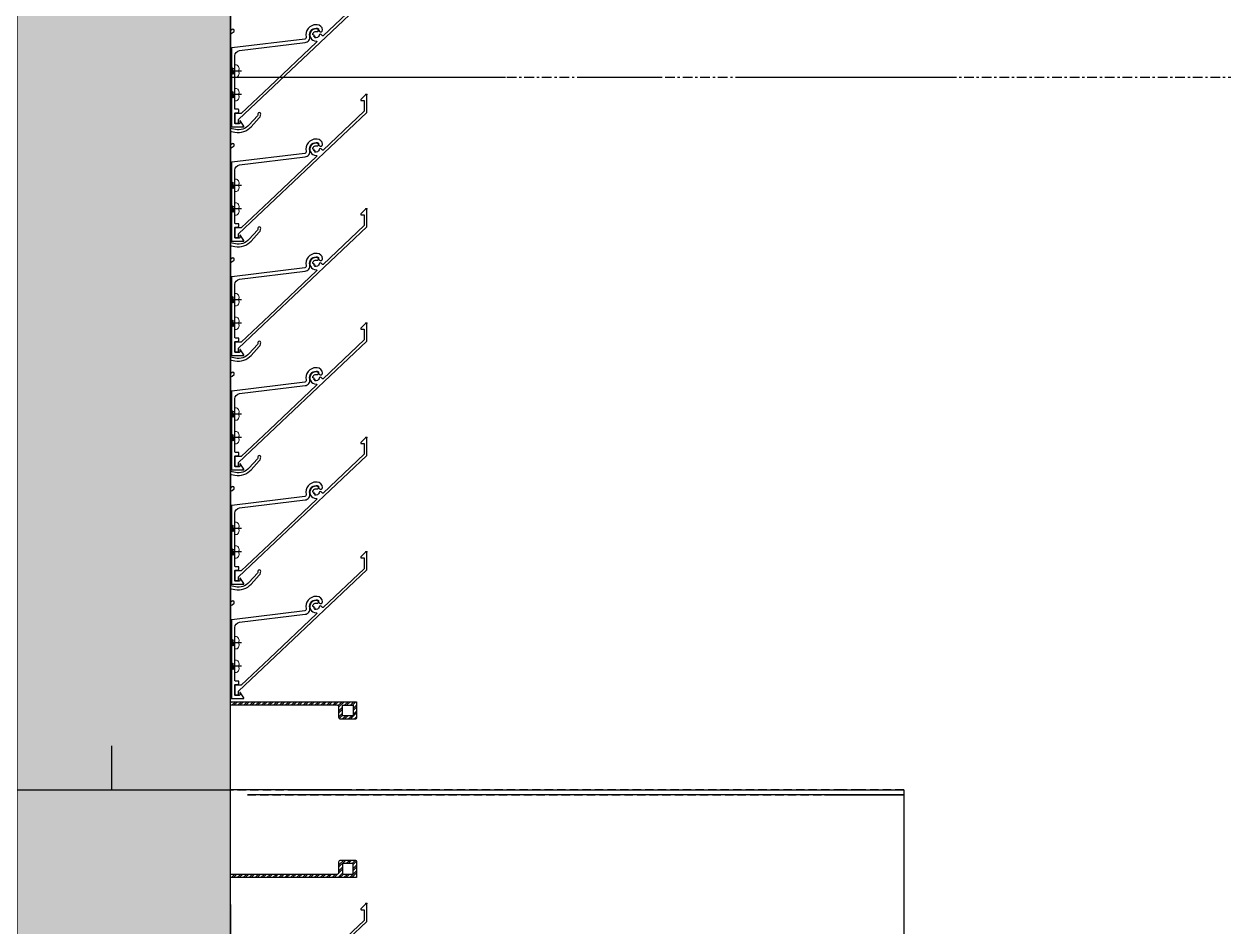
# Model space of a CAD drawing. Header units: millimetres. Extents: x -4391136 to -1798569, y -886572 to -291056.
# Drawn here: x -2446187 to -2445504, y -388993 to -388481 of the extents above; entities that cross this region are included whole.
import ezdxf
from ezdxf.enums import TextEntityAlignment as Align

# ---------------------------------------------------------------- set-up
doc = ezdxf.new("R2010")
doc.units = ezdxf.units.MM
doc.set_wipeout_variables(frame=1)
for name, pattern in [('CENTER', [50.8, 31.75, -6.35, 6.35, -6.35]), ('TA_GL_000.70000', [1.925, 0.7, -0.175, 0.175, -0.175, 0.7]), ('Xref-C-1-PP17-AR-2214-01-B$0$DPA_Grid _ Level 100', [10, 5.5, -1.6, 1.3, -1.6]), ('Xref-C-1-PP17-AR-2214-01-B$0$Hidden', [7.1438, 4.7625, -2.3813])]:
    doc.linetypes.add(name, pattern=pattern)
for name, color, linetype, plot in [('000 - 0_HIDE_OBJ_FRAMING_DEF_DIMS', 7, 'Continuous', False), ('010 - ASPG_EXTR_DEF_SUB', 7, 'Continuous', False), ('010 - ASPG_FASTERN_DEF_SUB', 7, 'Continuous', False), ('010 - ASPG_FRAMING_DEF_SUB', 7, 'Continuous', False)]:
    doc.layers.add(name, color=color, linetype=linetype, plot=plot)
for name, color, linetype in [('000 - 0_SYM_DWG_GRID-BUBBLE_MAIN_COLOR_1', 7, 'Continuous'), ('000 - 0_SYM_DWG_GRIDLINE_MAIN_COLOR_251', 7, 'Continuous'), ('000 - GRID', 7, 'CENTER'), ('010 - ASPG_ACCESSORIES_MAIN_COLOR_1', 7, 'Continuous'), ('010 - ASPG_EXTR_MAIN_COLOR_2', 7, 'Continuous'), ('010 - ASPG_FLASHING_HATCH_', 7, 'Continuous'), ('010 - ASPG_FLASHING_MAIN_COLOR_4', 7, 'Continuous'), ('010 - ASPG_FLASHING_WIPEOUT_', 7, 'Continuous'), ('010 - ASPG_FRAMING_CUT_COLOR_4', 7, 'Continuous'), ('010 - ASPG_FRAMING_HATCH_', 7, 'Continuous'), ('010 - ASPG_FRAMING_MAIN_COLOR_2', 7, 'Continuous'), ('010 - ASPG_FRAMING_SUB_COLOR_2', 7, 'Continuous'), ('010 - ASPG_FRAMING_WIPEOUT_', 7, 'Continuous'), ('_PP-Dim', 7, 'Continuous'), ('BOLT & SCREW', 7, 'Continuous'), ('Center Line', 7, 'CENTER'), ('Xref-C-1-PP17-AR-2214-01-B$0$A-DETL', 7, 'Continuous'), ('Xref-C-1-PP17-AR-2214-01-B$0$A-DETL-MBND', 7, 'Xref-C-1-PP17-AR-2214-01-B$0$Hidden'), ('Xref-C-1-PP17-AR-2214-01-B$0$A-FLOR-E', 7, 'Continuous'), ('Xref-C-1-PP17-AR-2214-01-B$0$S-BEAM', 7, 'Continuous'), ('Xref-C-1-PP17-AR-2214-01-B$0$S-COLS', 7, 'Continuous'), ('Xref-C-1-PP17-AR-2214-01-B$0$S-COLS-E', 7, 'Continuous'), ('Xref-C-1-PP17-AR-2214-01-B$0$WALL-E', 7, 'Continuous')]:
    doc.layers.add(name, color=color, linetype=linetype)
doc.layers.add('12-GRID', color=7, linetype='CENTER', lineweight=13)
doc.layers.add('SCREW', color=7, linetype='Continuous', lineweight=5)
doc.styles.add('Arial', font='arial.ttf', dxfattribs={"height": 1500})
doc.styles.add('TA', font='', dxfattribs={"height": 4.5})
doc.styles.get('TA').set_extended_font_data('Cordia New')
pattern_1 = [(270, (1257419.24324, -520041.6224), (0.65495992507, -1.1344238721), [0.7562825814, -1.5125651628]), (30, (1257419.24324, -520041.6224), (0.65495992936, 1.1344238696), [0.7562825814, -1.5125651628]), (330, (1257419.24324, -520041.6224), (1.30991985442, -2.48e-09), [-1.5125651628, 0.7562825814])]
pattern_2 = [(315, (1257419.4929, -520021.6224), (1.3369313545, 1.3369313545), []), (45, (1257419.4929, -520021.6224), (-1.3369313545, 1.3369313545), [])]
pattern_3 = [(270, (1257419.4425, -520043.9224), (0.65495992507, -1.1344238721), [0.7562825814, -1.5125651628]), (30, (1257419.4425, -520043.9224), (0.65495992936, 1.1344238696), [0.7562825814, -1.5125651628]), (330, (1257419.4425, -520043.9224), (1.30991985442, -2.48e-09), [-1.5125651628, 0.7562825814])]
pattern_4 = [(315, (1257419.1929, -520023.9224), (1.3369313545, 1.3369313545), []), (45, (1257419.1929, -520023.9224), (-1.3369313545, 1.3369313545), [])]

# ---------------------------------------------------------------- blocks, each defined once
blk = doc.blocks.new('*U1278')
at = {"layer": '000 - 0_SYM_DWG_GRIDLINE_MAIN_COLOR_251', "color": 7, "linetype": 'ByBlock', "ltscale": 5}
blk.add_line((30, 0), (-560.5, 0), dxfattribs=at)
at = {"color": 7, "style": 'TA', "flags": 1}
blk.add_attdef('LOCATION', (6, -6), '', height=4.5, rotation=270, dxfattribs=at)
at = {"layer": '000 - 0_SYM_DWG_GRID-BUBBLE_MAIN_COLOR_1', "color": 7, "style": 'Arial'}
blk.add_attdef('GRID-HEAD', text='', height=4, rotation=180, dxfattribs=at).set_placement((73.75, 0), align=Align.MIDDLE_CENTER)
blk = doc.blocks.new('W-1-PP17-ENT2_REV00_20260526-152343_LOPF_MAIN_DIMS')
at = {"layer": '000 - GRID', "color": 7, "linetype": 'TA_GL_000.70000', "xscale": 50.00000000000036, "yscale": 50.00000000000036, "zscale": 50.00000000000036, "rotation": 180}
blk.add_blockref('*U1278', (-26525, -5300), dxfattribs=at)
blk = doc.blocks.new('Xref-C-1-PP17-AR-2214-01-B$0$DPA_RF_LEDGE - Ledge-27910332-ENTRANCE 2 - LOWER ROOF FLOOR PLAN01-flat-1')
at = {"layer": 'Xref-C-1-PP17-AR-2214-01-B$0$A-DETL-MBND', "color": 7}
for p, q in [((-625, 200), (-625, 600)), ((-625, 600), (-625, 575)), ((-625, 600), (-622, 600)), ((-625, 600), (-622, 600)), ((-622, 575), (-622, 600)), ((-622, 600), (-622, 227)), ((-622, 227), (-622, 600)), ((-622, 600), (-622, 575)), ((-622, 600), (872, 600)), ((-622, 600), (872, 600)), ((-622, 578), (-622, 597)), ((-622, 597), (-622, 227)), ((-622, 555), (-622, 580)), ((-622, 580), (-622, 555)), ((-625, 575), (-625, 565)), ((-622, 578), (-622, 557)), ((-622, 557), (-622, 578)), ((-622, 562), (-622, 578)), ((-622, 565), (-622, 575)), ((-622, 575), (-622, 565)), ((-625, 565), (-625, 100)), ((-622, 227), (-622, 565)), ((-622, 565), (-622, 227)), ((-622, 227), (-622, 562)), ((-625, 100), (-625, 200)), ((-575, 125), (-487.5, 125)), ((-575, 125), (825, 125)), ((-622, 100), (-625, 100)), ((-625, 100), (-622, 100)), ((620.01, 100), (-622, 100)), ((-622, 100), (620.01, 100)), ((-622, 100), (620.01, 100)), ((-622, 100), (620.01, 100))]:
    blk.add_line(p, q, dxfattribs=at)
blk = doc.blocks.new('Xref-C-1-PP17-AR-2214-01-B$0$H-Wide Flange-Column - H100x100x17_2-V84-ENTRANCE 2 - LOWER ROOF FLOOR PLAN01-flat-1')
at = {"layer": 'Xref-C-1-PP17-AR-2214-01-B$0$S-COLS-E', "lineweight": 9}
h = blk.add_hatch(dxfattribs=at)
h.set_pattern_fill('ACET-2D-FP_43', angle=180, style=0, pattern_type=2)
h.set_pattern_definition([(45, (2734642.74, 495728.44), (-251.44717, 251.44717), []), (45, (2734642.74, 496109.44), (-251.44717, 251.44717), [])])
h.paths.add_polyline_path([(-50, -42), (-50, -50), (50, -50), (50, -42), (13, -42), (5.93, -39.07), (3, -32), (3, 32), (5.93, 39.07), (13, 42), (50, 42), (50, 50), (-50, 50), (-50, 42), (-13, 42), (-5.93, 39.07), (-3, 32), (-3, -32), (-5.93, -39.07), (-13, -42)])
at = {"layer": 'Xref-C-1-PP17-AR-2214-01-B$0$S-COLS', "color": 7}
for p, q in [((50, 50), (-50, 50)), ((-50, 50), (-50, 42)), ((50, 42), (50, 50)), ((-50, 42), (-13, 42)), ((13, 42), (50, 42)), ((-3, 32), (-3, -32)), ((3, -32), (3, 32)), ((-13, -42), (-50, -42)), ((-50, -42), (-50, -50)), ((50, -42), (13, -42)), ((50, -50), (50, -42)), ((-50, -50), (50, -50))]:
    blk.add_line(p, q, dxfattribs=at)
for centre, start, end in [((-13, 32), 0, 90), ((13, 32), 90, 180), ((-13, -32), 270, 0), ((13, -32), 180, 270)]:
    blk.add_arc(centre, 10, start, end, dxfattribs=at)
blk = doc.blocks.new('W-1-PP17-ENT2_REV00_20260526-152612_EX_LOPF-1')
at = {"layer": '000 - 0_HIDE_OBJ_FRAMING_DEF_DIMS', "color": 7, "linetype": 'Xref-C-1-PP17-AR-2214-01-B$0$DPA_Grid _ Level 100'}
blk.add_line((-29475.62, -5300), (7016, -5300), dxfattribs=at)
at = {"layer": 'Xref-C-1-PP17-AR-2214-01-B$0$A-DETL', "color": 7, "lineweight": 25}
for p, q in [((1120, -5705), (1470, -5705)), ((1470, -5705), (1470, -7205))]:
    blk.add_line(p, q, dxfattribs=at)
at = {"layer": 'Xref-C-1-PP17-AR-2214-01-B$0$A-FLOR-E', "color": 7}
for p, q in [((970, -5450.01), (970, -4050.01)), ((970, -6950.01), (970, -5550.01))]:
    blk.add_line(p, q, dxfattribs=at)
at = {"layer": 'Xref-C-1-PP17-AR-2214-01-B$0$S-BEAM', "color": 7}
for p, q in [((970, -4050.01), (970, -5450.01)), ((970, -6950.01), (970, -5550.01))]:
    blk.add_line(p, q, dxfattribs=at)
at = {"layer": 'Xref-C-1-PP17-AR-2214-01-B$0$WALL-E', "color": 7}
for p, q in [((970, -4050.01), (970, -5450.01)), ((970, -6950.01), (970, -5550.01))]:
    blk.add_line(p, q, dxfattribs=at)
at = {"color": 7, "rotation": 270}
for name, p in [('Xref-C-1-PP17-AR-2214-01-B$0$H-Wide Flange-Column - H100x100x17_2-V84-ENTRANCE 2 - LOWER ROOF FLOOR PLAN01-flat-1', (920.5, -5500.01)), ('Xref-C-1-PP17-AR-2214-01-B$0$DPA_RF_LEDGE - Ledge-27910332-ENTRANCE 2 - LOWER ROOF FLOOR PLAN01-flat-1', (870, -6330))]:
    blk.add_blockref(name, p, dxfattribs=at)
blk = doc.blocks.new('*U3395')
at = {"layer": '12-GRID', "color": 7, "linetype": 'CENTER'}
for p, q in [((0, -6.2), (0, 2.2)), ((-4.2, -2), (4.2, -2))]:
    blk.add_line(p, q, dxfattribs=at)
at = {"layer": 'BOLT & SCREW', "color": 7}
for p, q in [((-0.55, -1.77), (-1.77, -1.56)), ((-0.55, -2.23), (-1.77, -2.44)), ((-0.46, -1.77), (-0.88, -1.56)), ((-0.46, -2.23), (-0.88, -2.44)), ((-0.23, -1.45), (-0.44, -0.23)), ((-0.23, -1.54), (-0.44, -1.12)), ((-0.23, -2.46), (-0.44, -2.88)), ((-0.23, -2.55), (-0.44, -3.77)), ((0.23, -1.45), (0.44, -0.23)), ((0.23, -1.54), (0.44, -1.12)), ((0.44, -2.88), (0.23, -2.46)), ((0.23, -2.55), (0.44, -3.77)), ((0.46, -1.77), (0.88, -1.56)), ((0.46, -2.23), (0.88, -2.44)), ((0.55, -1.77), (1.77, -1.56)), ((0.55, -2.23), (1.77, -2.44))]:
    blk.add_line(p, q, dxfattribs=at)
for points in [[(-1.77, -1.56), (-0.88, -1.56, 0.414214), (-0.44, -1.12), (-0.44, -0.23), (0.44, -0.23), (0.44, -1.12, 0.414214), (0.88, -1.56), (1.77, -1.56), (1.77, -2.44), (0.88, -2.44, 0.414214), (0.44, -2.88), (0.44, -3.77), (-0.44, -3.77), (-0.44, -2.88, 0.414214), (-0.88, -2.44), (-1.77, -2.44)], [(0.23, -2.46, -0.414214), (0.46, -2.23), (0.55, -2.23), (0.55, -1.77), (0.46, -1.77, -0.414214), (0.23, -1.54), (0.23, -1.45), (-0.23, -1.45), (-0.23, -1.54, -0.414214), (-0.46, -1.77), (-0.55, -1.77), (-0.55, -2.23), (-0.46, -2.23, -0.414214), (-0.23, -2.46), (-0.23, -2.55), (0.23, -2.55)]]:
    blk.add_lwpolyline(points, format="xyb", close=True, dxfattribs=at)
blk.add_circle((0, -2), 3.5, dxfattribs=at)
blk = doc.blocks.new('000_ASPG_TYP_FILES_20260218-010703_FRAME_EXTR_')
at = {"layer": '010 - ASPG_FRAMING_HATCH_'}
h = blk.add_hatch(dxfattribs=at)
h.set_pattern_fill('ANSI32', scale=0.1, angle=180)
edge = h.paths.add_edge_path()
edge.add_line((2, 16), (2, 2))
edge.add_line((2, 2), (39.7, 2))
edge.add_arc((39.7, 1.7), 0.3, 0, 90, ccw=False)
edge.add_line((40, 1.7), (40, 0.3))
edge.add_arc((39.7, 0.3), 0.3, -90, 0, ccw=False)
edge.add_line((39.7, 0), (0.3, 0))
edge.add_arc((0.3, 0.3), 0.3, 180, 270, ccw=False)
edge.add_line((0, 0.3), (0, 17.7))
edge.add_arc((0.3, 17.7), 0.3, 90, 180, ccw=False)
edge.add_line((0.3, 18), (22.56, 18))
edge.add_arc((22.56, 18.5), 0.5, 270, 380.20955)
edge.add_arc((26.17, 19.83), 3.35, 182.06379, 200.20955, ccw=False)
edge.add_arc((23.58, 19.74), 0.76, 2.06379, 182.06379, ccw=False)
edge.add_arc((26.17, 19.83), 1.83, 182.06379, 447.93621)
edge.add_arc((26.26, 22.42), 0.76, 87.93621, 267.93621, ccw=False)
edge.add_arc((26.17, 19.83), 3.35, 69.79045, 87.93621, ccw=False)
edge.add_arc((27.5, 23.44), 0.5, 249.79045, 360)
edge.add_line((28, 23.44), (28, 26.68))
edge.add_line((28, 26.68), (28.5, 27.18))
edge.add_line((28.5, 27.18), (28, 27.68))
edge.add_line((28, 27.68), (28, 38.62))
edge.add_line((28, 38.62), (28.5, 39.12))
edge.add_line((28.5, 39.12), (28, 39.62))
edge.add_line((28, 39.62), (28, 42.86))
edge.add_arc((27.5, 42.86), 0.5, 0, 110.20955)
edge.add_arc((26.17, 46.47), 3.35, 272.06379, 290.20955, ccw=False)
edge.add_arc((26.26, 43.88), 0.76, 92.06379, 272.06379, ccw=False)
edge.add_arc((26.17, 46.47), 1.83, 272.06379, 537.93621)
edge.add_arc((23.58, 46.56), 0.76, 177.93621, 357.93621, ccw=False)
edge.add_arc((26.17, 46.47), 3.35, 159.79045, 177.93621, ccw=False)
edge.add_arc((22.56, 47.8), 0.5, 339.79045, 450)
edge.add_line((22.56, 48.3), (0.3, 48.3))
edge.add_arc((0.3, 48.6), 0.3, 180, 270, ccw=False)
edge.add_line((0, 48.6), (0, 60))
edge.add_arc((0.3, 60), 0.3, 90, 180, ccw=False)
edge.add_line((0.3, 60.3), (5, 60.3))
edge.add_line((5, 60.3), (5, 65))
edge.add_arc((5.3, 65), 0.3, 90, 180, ccw=False)
edge.add_line((5.3, 65.3), (30, 65.3))
edge.add_line((30, 65.3), (30, 63.6))
edge.add_arc((29.7, 63.6), 0.3, -90, 0, ccw=False)
edge.add_line((29.7, 63.3), (7.3, 63.3))
edge.add_arc((7.3, 63), 0.3, 90, 180)
edge.add_line((7, 63), (7, 58.3))
edge.add_line((7, 58.3), (2.3, 58.3))
edge.add_arc((2.3, 58), 0.3, 90, 180)
edge.add_line((2, 58), (2, 50.6))
edge.add_arc((2.3, 50.6), 0.3, 180, 270)
edge.add_line((2.3, 50.3), (29.7, 50.3))
edge.add_arc((29.7, 50), 0.3, 0, 90, ccw=False)
edge.add_line((30, 50), (30, 26.68))
edge.add_line((30, 26.68), (30, 16.3))
edge.add_arc((29.7, 16.3), 0.3, -90, 0, ccw=False)
edge.add_line((29.7, 16), (2, 16))
at = {"layer": '010 - ASPG_FRAMING_CUT_COLOR_4', "color": 7}
blk.add_lwpolyline([(2, 16), (2, 2), (39.7, 2, -0.414214), (40, 1.7), (40, 0.3, -0.414214), (39.7, 0), (0.3, 0, -0.414214), (0, 0.3), (0, 17.7, -0.414214), (0.3, 18), (22.56, 18, 0.52173), (23.03, 18.67, -0.079342), (22.82, 19.71, -1), (24.34, 19.76, 2.296346), (26.24, 21.66, -1), (26.29, 23.18, -0.079342), (27.33, 22.97, 0.52173), (28, 23.44), (28, 26.68), (28.5, 27.18), (28, 27.68), (28, 38.62), (28.5, 39.12), (28, 39.62), (28, 42.86, 0.52173), (27.33, 43.33, -0.079342), (26.29, 43.12, -1), (26.24, 44.64, 2.296346), (24.34, 46.54, -1), (22.82, 46.59, -0.079342), (23.03, 47.63, 0.52173), (22.56, 48.3), (0.3, 48.3, -0.414214), (0, 48.6), (0, 60, -0.414214), (0.3, 60.3), (5, 60.3), (5, 65, -0.414214), (5.3, 65.3), (30, 65.3), (30, 63.6, -0.414214), (29.7, 63.3), (7.3, 63.3, 0.414214), (7, 63), (7, 58.3), (2.3, 58.3, 0.414214), (2, 58), (2, 50.6, 0.414214), (2.3, 50.3), (29.7, 50.3, -0.414214), (30, 50), (30, 26.68), (30, 16.3, -0.414214), (29.7, 16)], format="xyb", close=True, dxfattribs=at)
at = {"color": 7}
for p in [(26.17, 48.47), (26.17, 21.83)]:
    blk.add_blockref('*U3395', p, dxfattribs=at)
blk = doc.blocks.new('*U3397')
at = {"layer": '010 - ASPG_FRAMING_HATCH_', "transparency": 33554585}
h = blk.add_hatch(dxfattribs=at)
h.set_pattern_fill('ANSI32', scale=0.25)
edge = h.paths.add_edge_path()
edge.add_line((2, -50), (2, -75))
edge.add_line((2, -75), (0, -75))
edge.add_line((0, -75), (0, -49))
edge.add_arc((1, -49), 1, 90, 180, ccw=False)
edge.add_line((1, -48), (63, -48))
edge.add_arc((63, -47), 1, 270, 360)
edge.add_line((64, -47), (64, 47))
edge.add_arc((63, 47), 1, 0, 90)
edge.add_line((63, 48), (1, 48))
edge.add_arc((1, 49), 1, 180, 270, ccw=False)
edge.add_line((0, 49), (0, 75))
edge.add_line((0, 75), (2, 75))
edge.add_line((2, 75), (2, 50))
edge.add_line((2, 50), (141, 50))
edge.add_line((141, 50), (141, 41))
edge.add_arc((140, 41), 1, 270, 360, ccw=False)
edge.add_line((140, 40), (132, 40))
edge.add_arc((132, 41), 1, 180, 270, ccw=False)
edge.add_line((131, 41), (131, 47))
edge.add_arc((130, 47), 1, 0, 90)
edge.add_line((130, 48), (67, 48))
edge.add_arc((67, 47), 1, 90, 180)
edge.add_line((66, 47), (66, -47))
edge.add_arc((67, -47), 1, 180, 270)
edge.add_line((67, -48), (130, -48))
edge.add_arc((130, -47), 1, 270, 360)
edge.add_line((131, -47), (131, -41))
edge.add_arc((132, -41), 1, 90, 180, ccw=False)
edge.add_line((132, -40), (140, -40))
edge.add_arc((140, -41), 1, 0, 90, ccw=False)
edge.add_line((141, -41), (141, -50))
edge.add_line((141, -50), (2, -50))
h.paths.add_polyline_path([(139, 48), (139, 42), (133, 42), (133, 48)], flags=16)
h.paths.add_polyline_path([(139, -48), (139, -42), (133, -42), (133, -48)], flags=16)
at = {"layer": '010 - ASPG_FRAMING_HATCH_'}
h = blk.add_hatch(dxfattribs=at)
h.set_pattern_fill('ANSI37', scale=0.595498, angle=-90)
h.set_pattern_definition(pattern_2)
edge = h.paths.add_edge_path()
edge.add_ellipse((57.77, 55), major_axis=(0, -5), ratio=0.644482, start_angle=0, end_angle=180)
edge.add_line((57.77, 60), (62, 60))
edge.add_arc((62, 60.3), 0.3, -90, 0)
edge.add_line((62.3, 60.3), (62.3, 61))
edge.add_line((62.3, 61), (61.8, 61.5))
edge.add_line((61.8, 61.5), (62.3, 62))
edge.add_line((62.3, 62), (61.8, 62.5))
edge.add_line((61.8, 62.5), (62.3, 63))
edge.add_line((62.3, 63), (61.8, 63.5))
edge.add_line((61.8, 63.5), (62.3, 64))
edge.add_line((62.3, 64), (62.3, 65))
edge.add_line((62.3, 65), (63.3, 65))
edge.add_line((63.3, 65), (63.8, 65.5))
edge.add_line((63.8, 65.5), (64.3, 65))
edge.add_line((64.3, 65), (64.8, 65.5))
edge.add_line((64.8, 65.5), (65.3, 65))
edge.add_line((65.3, 65), (65.8, 65.5))
edge.add_line((65.8, 65.5), (66.3, 65))
edge.add_line((66.3, 65), (67, 65))
edge.add_arc((67, 65.3), 0.3, -90, 0)
edge.add_line((67.3, 65.3), (67.3, 60))
edge.add_arc((77.2, 55), 11.09, 153.20373, 206.79627)
edge.add_line((67.3, 50), (57.77, 50))
h = blk.add_hatch(dxfattribs=at)
h.set_pattern_fill('ANSI37', scale=0.595498, angle=-90)
h.set_pattern_definition(pattern_4)
edge = h.paths.add_edge_path()
edge.add_ellipse((11.53, 55), major_axis=(0, -5), ratio=0.644482, start_angle=180, end_angle=360, ccw=False)
edge.add_line((11.53, 60), (2, 60))
edge.add_arc((-7.9, 55), 11.09, -26.79627, 26.79627, ccw=False)
edge.add_line((2, 50), (11.53, 50))
h = blk.add_hatch(dxfattribs=at)
h.set_pattern_fill('HONEY', scale=0.238199, angle=-90)
h.set_pattern_definition(pattern_3)
edge = h.paths.add_edge_path()
edge.add_ellipse((11.78, 55), major_axis=(0, -5), ratio=0.644482, start_angle=0, end_angle=360, ccw=False)
h = blk.add_hatch(dxfattribs=at)
h.set_pattern_fill('HONEY', scale=0.238199, angle=-90)
h.set_pattern_definition(pattern_1)
edge = h.paths.add_edge_path()
edge.add_ellipse((57.52, 55), major_axis=(0, -5), ratio=0.644482, start_angle=0, end_angle=360)
h = blk.add_hatch(dxfattribs=at)
h.set_pattern_fill('ANSI37', scale=0.595498, angle=-90)
h.set_pattern_definition(pattern_4)
edge = h.paths.add_edge_path()
edge.add_ellipse((11.53, -55), major_axis=(0, 5), ratio=0.644482, start_angle=0, end_angle=180)
edge.add_line((11.53, -60), (2, -60))
edge.add_arc((-7.9, -55), 11.09, 333.20373, 386.79627)
edge.add_line((2, -50), (11.53, -50))
h = blk.add_hatch(dxfattribs=at)
h.set_pattern_fill('HONEY', scale=0.238199, angle=-90)
h.set_pattern_definition(pattern_3)
edge = h.paths.add_edge_path()
edge.add_ellipse((11.78, -55), major_axis=(0, 5), ratio=0.644482, start_angle=0, end_angle=360)
h = blk.add_hatch(dxfattribs=at)
h.set_pattern_fill('HONEY', scale=0.238199, angle=-90)
h.set_pattern_definition(pattern_1)
edge = h.paths.add_edge_path()
edge.add_ellipse((57.52, -55), major_axis=(0, 5), ratio=0.644482, start_angle=0, end_angle=360, ccw=False)
h = blk.add_hatch(dxfattribs=at)
h.set_pattern_fill('ANSI37', scale=0.595498, angle=-90)
h.set_pattern_definition(pattern_2)
edge = h.paths.add_edge_path()
edge.add_ellipse((57.77, -55), major_axis=(0, 5), ratio=0.644482, start_angle=180, end_angle=360, ccw=False)
edge.add_line((57.77, -60), (62, -60))
edge.add_arc((62, -60.3), 0.3, 360, 450, ccw=False)
edge.add_line((62.3, -60.3), (62.3, -61))
edge.add_line((62.3, -61), (61.8, -61.5))
edge.add_line((61.8, -61.5), (62.3, -62))
edge.add_line((62.3, -62), (61.8, -62.5))
edge.add_line((61.8, -62.5), (62.3, -63))
edge.add_line((62.3, -63), (61.8, -63.5))
edge.add_line((61.8, -63.5), (62.3, -64))
edge.add_line((62.3, -64), (62.3, -65))
edge.add_line((62.3, -65), (63.3, -65))
edge.add_line((63.3, -65), (63.8, -65.5))
edge.add_line((63.8, -65.5), (64.3, -65))
edge.add_line((64.3, -65), (64.8, -65.5))
edge.add_line((64.8, -65.5), (65.3, -65))
edge.add_line((65.3, -65), (65.8, -65.5))
edge.add_line((65.8, -65.5), (66.3, -65))
edge.add_line((66.3, -65), (67, -65))
edge.add_arc((67, -65.3), 0.3, 360, 450, ccw=False)
edge.add_line((67.3, -65.3), (67.3, -60))
edge.add_arc((77.2, -55), 11.09, 153.20373, 206.79627, ccw=False)
edge.add_line((67.3, -50), (57.77, -50))
at = {"layer": '010 - ASPG_FASTERN_DEF_SUB', "color": 7}
blk.add_point((0, 0), dxfattribs=at)
at = {"layer": '010 - ASPG_FRAMING_CUT_COLOR_4', "color": 7}
blk.add_lwpolyline([(2, -50), (2, -75), (0, -75), (0, -49, -0.414214), (1, -48), (63, -48, 0.414214), (64, -47), (64, 47, 0.414214), (63, 48), (1, 48, -0.414214), (0, 49), (0, 75), (2, 75), (2, 50), (141, 50), (141, 41, -0.414214), (140, 40), (132, 40, -0.414214), (131, 41), (131, 47, 0.414214), (130, 48), (67, 48, 0.414214), (66, 47), (66, -47, 0.414214), (67, -48), (130, -48, 0.414214), (131, -47), (131, -41, -0.414214), (132, -40), (140, -40, -0.414214), (141, -41), (141, -50)], format="xyb", close=True, dxfattribs=at)
for points in [[(139, 48), (139, 42), (133, 42), (133, 48)], [(139, -48), (139, -42), (133, -42), (133, -48)]]:
    blk.add_lwpolyline(points, close=True, dxfattribs=at)
at = {"layer": '010 - ASPG_FRAMING_DEF_SUB', "color": 7, "transparency": 33554508}
blk.add_line((136.5, 0), (-4.5, 0), dxfattribs=at)
at = {"layer": '010 - ASPG_FRAMING_DEF_SUB', "color": 7, "transparency": 33554457}
for points in [[(54.3, 50), (67.3, 50), (67.3, 65.5), (54.3, 65.5)], [(2, 50), (15, 50), (15, 60), (2, 60)], [(2, -50), (15, -50), (15, -60), (2, -60)], [(54.3, -50), (67.3, -50), (67.3, -65.5), (54.3, -65.5)]]:
    blk.add_lwpolyline(points, close=True, dxfattribs=at)
at = {"layer": '010 - ASPG_FRAMING_SUB_COLOR_2', "color": 7}
for points in [[(57.52, 50), (67.3, 50, -0.238199), (67.3, 60), (67.3, 65.3, -0.414214), (67, 65), (66.3, 65), (65.8, 65.5), (65.3, 65), (64.8, 65.5), (64.3, 65), (63.8, 65.5), (63.3, 65), (62.3, 65), (62.3, 64), (61.8, 63.5), (62.3, 63), (61.8, 62.5), (62.3, 62), (61.8, 61.5), (62.3, 61), (62.3, 60.3, -0.414214), (62, 60), (57.52, 60)], [(11.78, 50), (2, 50, 0.238199), (2, 60), (11.78, 60)], [(11.78, -50), (2, -50, -0.238199), (2, -60), (11.78, -60)], [(57.52, -50), (67.3, -50, 0.238199), (67.3, -60), (67.3, -65.3, 0.414214), (67, -65), (66.3, -65), (65.8, -65.5), (65.3, -65), (64.8, -65.5), (64.3, -65), (63.8, -65.5), (63.3, -65), (62.3, -65), (62.3, -64), (61.8, -63.5), (62.3, -63), (61.8, -62.5), (62.3, -62), (61.8, -61.5), (62.3, -61), (62.3, -60.3, 0.414214), (62, -60), (57.52, -60)]]:
    blk.add_lwpolyline(points, format="xyb", dxfattribs=at)
at = {"layer": '010 - ASPG_FRAMING_SUB_COLOR_2', "color": 7, "extrusion": (0, 0, -1)}
for centre, major_axis in [((11.78, 55), (0, -5)), ((57.52, -55), (0, 5))]:
    blk.add_ellipse(centre, major_axis=major_axis, ratio=0.644482, dxfattribs=at)
at = {"layer": '010 - ASPG_FRAMING_SUB_COLOR_2', "color": 7}
for centre, major_axis in [((57.52, 55), (0, -5)), ((11.78, -55), (0, 5))]:
    blk.add_ellipse(centre, major_axis=major_axis, ratio=0.644482, dxfattribs=at)
blk = doc.blocks.new('PZG35-9D5')
at = {"layer": 'Center Line', "color": 7}
blk.add_line((0, 3.73), (0, -10.53), dxfattribs=at)
at = {"layer": 'SCREW', "color": 7}
for p, q in [((-1.4, 0), (-1.4, -1.09)), ((1.4, 0), (1.4, -0.59)), ((-1.85, -1.4), (1.85, -0.9)), ((-1.85, -1.4), (-1.4, -1.09)), ((-1.85, -1.4), (-1.4, -1.71)), ((-1.85, -2.7), (1.85, -2.2)), ((-1.85, -2.7), (-1.4, -2.39)), ((-1.85, -2.7), (-1.4, -3.01)), ((-1.85, -4), (-1.4, -3.69)), ((-1.85, -4), (-0.99, -3.88)), ((-1.85, -4), (-1.4, -4.31)), ((-1.4, -1.09), (1.4, -0.59)), ((-1.4, -1.71), (1.4, -1.21)), ((-1.4, -1.71), (-1.4, -2.39)), ((-1.4, -2.39), (1.4, -1.89)), ((-1.4, -3.01), (1.4, -2.51)), ((-1.4, -3.01), (-1.4, -3.69)), ((-1.4, -3.69), (-0.84, -3.59)), ((-1.4, -4.31), (-1.18, -4.27)), ((-1.4, -4.31), (-1.4, -8.1)), ((0.56, -3.34), (1.4, -3.19)), ((0.71, -3.65), (1.85, -3.5)), ((0.71, -3.93), (1.4, -3.81)), ((0.71, -4.61), (1.4, -4.49)), ((0.71, -4.95), (1.85, -4.8)), ((0.71, -5.23), (1.4, -5.11)), ((1.85, -0.9), (1.4, -0.59)), ((1.85, -0.9), (1.4, -1.21)), ((1.4, -1.21), (1.4, -1.89)), ((1.85, -2.2), (1.4, -1.89)), ((1.85, -2.2), (1.4, -2.51)), ((1.4, -2.51), (1.4, -3.19)), ((1.85, -3.5), (1.4, -3.19)), ((1.85, -3.5), (1.4, -3.81)), ((1.4, -3.81), (1.4, -4.49)), ((1.85, -4.8), (1.4, -4.49)), ((1.85, -4.8), (1.4, -5.11)), ((1.4, -5.11), (1.4, -8.1)), ((0, -9.5), (-1.4, -8.1)), ((0, -9.5), (1.4, -8.1))]:
    blk.add_line(p, q, dxfattribs=at)
blk.add_lwpolyline([(0, -9.5), (0.71, -5.23), (0.71, -3.6, 0.417657), (0.41, -3.3, 0.108102), (-0.84, -3.59), (-1.4, -4.7)], format="xyb", dxfattribs=at)
blk = doc.blocks.new('*U3396')
at = {"layer": 'SCREW', "color": 7}
blk.add_lwpolyline([(3.03, 1.78, 0.09906), (0.8, 2.55), (0.8, 2.27), (-0.8, 2.27), (-0.8, 2.55, 0.09906), (-3.03, 1.78, 0.266588), (-3.5, 0.96), (-3.5, 0.2, 0.414214), (-3.3, 0), (3.3, 0, 0.414214), (3.5, 0.2), (3.5, 0.96, 0.266588)], format="xyb", close=True, dxfattribs=at)
blk.add_blockref('PZG35-9D5', (0, 0), dxfattribs=at)
blk = doc.blocks.new('*U3399')
at = {"color": 7}
blk.add_point((0, 0), dxfattribs=at)
at = {"layer": '010 - ASPG_ACCESSORIES_MAIN_COLOR_1', "color": 7}
blk.add_lwpolyline([(-39.7, -0.6, 0.414214), (-40, -0.9), (-40, -7.37, 0.57735), (-39.65, -7.57), (-36.64, -5.83, 0.767327), (-36.79, -5.3), (-37.9, -5.3, -0.414214), (-38.2, -5), (-38.2, -2.8, -0.414214), (-38, -2.6), (-32.18, -2.6, -0.388879), (-31.98, -2.78), (-31.85, -4.34, 0.388879), (-31.35, -4.8), (-30.3, -4.8, 0.414214), (-30, -4.5), (-30, -2.9, -0.414214), (-29.7, -2.6), (0.41, -2.6, -0.378969), (3.39, -5.24), (7.95, -42.52, 0.446593), (11.62, -45.08, -0.489802), (16.08, -48.68), (16.06, -49.36, -0.18248), (15.8, -50.02, -0.267949), (15.33, -50.17, 1.122115), (15.1, -52.34, 0.405004), (18.06, -49.4), (18.08, -48.72, 0.489805), (11.16, -43.13, -0.446597), (9.94, -42.28), (4.87, -0.85, 0.364176), (4.57, -0.6)], format="xyb", close=True, dxfattribs=at)
at = {"layer": '010 - ASPG_EXTR_DEF_SUB', "color": 7}
for p in [(-40, -0.5), (43.44, -76.9), (43.44, -77.5)]:
    blk.add_point(p, dxfattribs=at)
at = {"layer": '010 - ASPG_EXTR_MAIN_COLOR_2', "color": 7}
blk.add_lwpolyline([(11.37, -48.15), (11.47, -47.44), (12.18, -47.56), (12.29, -46.79, -0.535538), (14.19, -49.17, 0.991572), (15.66, -49.58, 1.157025), (8.79, -48.77, -0.688558), (8.27, -48.99), (-17.14, -22.17), (-32.34, -6.13), (-32.34, -2.9, 0.414312), (-32.64, -2.6), (-37.54, -2.6, 0.414116), (-37.84, -2.9), (-37.84, -4.3, 0.414214), (-37.54, -4.6), (-35.99, -4.6, -0.205895), (-35.77, -4.69), (33.23, -77.5), (43.14, -77.5, 0.668179), (43.36, -76.99), (40.52, -74.15, 0.668179), (40.01, -74.36), (40.01, -76), (33.87, -76), (11.86, -52.78, -0.558354), (12.08, -51.95, 0.766275), (12.04, -50.39, -0.438583), (10.71, -48.05)], format="xyb", close=True, dxfattribs=at)
at = {"layer": 'SCREW', "color": 7, "rotation": 180}
for p in [(-21.65, -2.5), (-8.24, -2.5)]:
    blk.add_blockref('*U3396', p, dxfattribs=at)
blk = doc.blocks.new('*U3050')
at = {"color": 7}
blk.add_wipeout([(1440, 4), (60, 4), (60, 69.3), (1440, 69.3)], dxfattribs=at).dxf.layer = '010 - ASPG_FRAMING_WIPEOUT_'
blk.add_point((60, 69.5), dxfattribs=at)
at = {"layer": '010 - ASPG_FRAMING_MAIN_COLOR_2', "color": 7}
blk.add_lwpolyline([(1410, 69.3), (90, 69.3), (90, 6), (1410, 6)], close=True, dxfattribs=at)
at = {"layer": '010 - ASPG_FRAMING_SUB_COLOR_2', "color": 7}
for points in [[(1440, 4), (60, 4), (60, 69.3), (1440, 69.3)], [(60, 2), (60, 4), (1440, 4), (1440, 2)]]:
    blk.add_lwpolyline(points, close=True, dxfattribs=at)
at = {"color": 7, "xscale": -1, "rotation": 180}
for p in [(91.77, 69.3), (156.77, 69.3), (221.77, 69.3), (286.77, 69.3), (351.77, 69.3), (416.77, 69.3), (1391.77, 69.3)]:
    blk.add_blockref('*U3399', p, dxfattribs=at)
at = {"color": 7, "transparency": 33554559, "xscale": -1, "rotation": 270}
for p in [(0, 0), (1500, 0)]:
    blk.add_blockref('*U3397', p, dxfattribs=at)
at = {"color": 7}
blk.add_blockref('000_ASPG_TYP_FILES_20260218-010703_FRAME_EXTR_', (60, 4), dxfattribs=at)
at = {"color": 7, "xscale": -1}
blk.add_blockref('000_ASPG_TYP_FILES_20260218-010703_FRAME_EXTR_', (1440, 4), dxfattribs=at)
blk = doc.blocks.new('W-1-PP17-ENT2_REV00_20260528-225335_ASPG_UPPF')
at = {"color": 7, "xscale": -1, "zscale": -1, "rotation": 270}
blk.add_blockref('*U3050', (1018, -7205), dxfattribs=at)
blk.add_blockref('*U3050', (1018, -5705), dxfattribs=at)
blk = doc.blocks.new('*U3043')
at = {"layer": '010 - ASPG_EXTR_DEF_SUB', "color": 7}
for p in [(0, 0), (65, 0), (130, 0), (195, 0), (260, 0)]:
    blk.add_point(p, dxfattribs=at)
at = {"layer": '010 - ASPG_EXTR_MAIN_COLOR_2', "color": 7}
for points in [[(30.76, 70.07, 0.433659), (30.46, 69.75), (30.84, 63.96, 0.082069), (30.86, 63.87, 0.720654), (32.33, 63.97, 0.079224), (32.34, 64.07), (32.07, 68.14, -0.433659), (32.47, 68.57), (40.86, 68.57, -0.607385), (41.35, 67.62, -0.045829), (22.78, 45.76, -0.560492), (22.29, 45.89, 0.31786), (19.21, 48.24, 0.953288), (19.08, 46.72, -2.423004), (17.26, 44.89, 0.952315), (15.74, 44.76, 0.300821), (17.89, 41.76, -0.560492), (17.98, 41.25, -0.019425), (8.62, 33.46, -0.552501), (8.15, 33.64, 0.344461), (4.99, 36.3, 0.952015), (4.86, 34.78, -2.423186), (3.04, 32.95, 0.952015), (1.52, 32.82, 0.2854), (3.49, 29.89, -0.553378), (3.56, 29.38, 0.030674), (-11.54, 15.06, 0.4171), (-10.89, 5.27, 0.935553), (-9.9, 6.41, -0.43441), (-10.2, 14.29, -0.014998), (-3.08, 21.45, -0.738349), (-0.08, 19.76, 0.004917), (-3.19, 4.8, 0.263611), (-0.12, -4.46), (5, -9.08, 0.125884), (6.27, -9.75, 0.044275), (7.09, -9.87, 1.107655), (7.13, -8.33, -0.215596), (6.02, -7.99), (0.89, -3.35, -0.263611), (-1.72, 4.51, -0.004855), (1.34, 19.26, 0.23396), (0.82, 21.95, -0.24081), (0.71, 24.9, -0.104157), (0.78, 25), (2.99, 26.93, -0.229021), (5.7, 26.89, -0.381721), (10.27, 9.07, 0.977382), (11.62, 8.41, 0.361105), (7.41, 27.5, -0.496126), (7.44, 30.69, 0.003188), (9.06, 31.9, -0.002827), (10.56, 33.07, 0.077048), (43.74, 68.44, -0.247674), (43.99, 68.57), (45.98, 68.57, -0.044131), (46.47, 68.5, -0.125846), (48.96, 67.21, -0.098851), (49.82, 66.03, -0.205828), (49.79, 61.2, -0.115116), (46.37, 57.18, 0.822373), (47.46, 56.1, 0.109185), (51.15, 60.56, 0.208323), (51.19, 66.64, 0.100528), (49.97, 68.32, 0.145116), (46.29, 70.07)], [(95.76, 70.07, 0.433659), (95.46, 69.75), (95.84, 63.96, 0.082069), (95.86, 63.87, 0.720654), (97.33, 63.97, 0.079224), (97.34, 64.07), (97.07, 68.14, -0.433659), (97.47, 68.57), (105.86, 68.57, -0.607385), (106.35, 67.62, -0.045829), (87.78, 45.76, -0.560492), (87.29, 45.89, 0.31786), (84.21, 48.24, 0.953288), (84.08, 46.72, -2.423004), (82.26, 44.89, 0.952315), (80.74, 44.76, 0.300821), (82.89, 41.76, -0.560492), (82.98, 41.25, -0.019425), (73.62, 33.46, -0.552501), (73.15, 33.64, 0.344461), (69.99, 36.3, 0.952015), (69.86, 34.78, -2.423186), (68.04, 32.95, 0.952015), (66.52, 32.82, 0.2854), (68.49, 29.89, -0.553378), (68.56, 29.38, 0.030674), (53.46, 15.06, 0.4171), (54.11, 5.27, 0.935553), (55.1, 6.41, -0.43441), (54.8, 14.29, -0.014998), (61.92, 21.45, -0.738349), (64.92, 19.76, 0.004917), (61.81, 4.8, 0.263611), (64.88, -4.46), (70, -9.08, 0.125884), (71.27, -9.75, 0.044275), (72.09, -9.87, 1.107655), (72.13, -8.33, -0.215596), (71.02, -7.99), (65.89, -3.35, -0.263611), (63.28, 4.51, -0.004855), (66.34, 19.26, 0.23396), (65.82, 21.95, -0.24081), (65.71, 24.9, -0.104157), (65.78, 25), (67.99, 26.93, -0.229021), (70.7, 26.89, -0.381721), (75.27, 9.07, 0.977382), (76.62, 8.41, 0.361105), (72.41, 27.5, -0.496126), (72.44, 30.69, 0.003188), (74.06, 31.9, -0.002827), (75.56, 33.07, 0.077048), (108.74, 68.44, -0.247674), (108.99, 68.57), (110.98, 68.57, -0.044131), (111.47, 68.5, -0.125846), (113.96, 67.21, -0.098851), (114.82, 66.03, -0.205828), (114.79, 61.2, -0.115116), (111.37, 57.18, 0.822373), (112.46, 56.1, 0.109185), (116.15, 60.56, 0.208323), (116.19, 66.64, 0.100528), (114.97, 68.32, 0.145116), (111.29, 70.07)], [(160.76, 70.07, 0.433659), (160.46, 69.75), (160.84, 63.96, 0.082069), (160.86, 63.87, 0.720654), (162.33, 63.97, 0.079224), (162.34, 64.07), (162.07, 68.14, -0.433659), (162.47, 68.57), (170.86, 68.57, -0.607385), (171.35, 67.62, -0.045829), (152.78, 45.76, -0.560492), (152.29, 45.89, 0.31786), (149.21, 48.24, 0.953288), (149.08, 46.72, -2.423004), (147.26, 44.89, 0.952315), (145.74, 44.76, 0.300821), (147.89, 41.76, -0.560492), (147.98, 41.25, -0.019425), (138.62, 33.46, -0.552501), (138.15, 33.64, 0.344461), (134.99, 36.3, 0.952015), (134.86, 34.78, -2.423186), (133.04, 32.95, 0.952015), (131.52, 32.82, 0.2854), (133.49, 29.89, -0.553378), (133.56, 29.38, 0.030674), (118.46, 15.06, 0.4171), (119.11, 5.27, 0.935553), (120.1, 6.41, -0.43441), (119.8, 14.29, -0.014998), (126.92, 21.45, -0.738349), (129.92, 19.76, 0.004917), (126.81, 4.8, 0.263611), (129.88, -4.46), (135, -9.08, 0.125884), (136.27, -9.75, 0.044275), (137.09, -9.87, 1.107655), (137.13, -8.33, -0.215596), (136.02, -7.99), (130.89, -3.35, -0.263611), (128.28, 4.51, -0.004855), (131.34, 19.26, 0.23396), (130.82, 21.95, -0.24081), (130.71, 24.9, -0.104157), (130.78, 25), (132.99, 26.93, -0.229021), (135.7, 26.89, -0.381721), (140.27, 9.07, 0.977382), (141.62, 8.41, 0.361105), (137.41, 27.5, -0.496126), (137.44, 30.69, 0.003188), (139.06, 31.9, -0.002827), (140.56, 33.07, 0.077048), (173.74, 68.44, -0.247674), (173.99, 68.57), (175.98, 68.57, -0.044131), (176.47, 68.5, -0.125846), (178.96, 67.21, -0.098851), (179.82, 66.03, -0.205828), (179.79, 61.2, -0.115116), (176.37, 57.18, 0.822373), (177.46, 56.1, 0.109185), (181.15, 60.56, 0.208323), (181.19, 66.64, 0.100528), (179.97, 68.32, 0.145116), (176.29, 70.07)], [(225.76, 70.07, 0.433659), (225.46, 69.75), (225.84, 63.96, 0.082069), (225.86, 63.87, 0.720654), (227.33, 63.97, 0.079224), (227.34, 64.07), (227.07, 68.14, -0.433659), (227.47, 68.57), (235.86, 68.57, -0.607385), (236.35, 67.62, -0.045829), (217.78, 45.76, -0.560492), (217.29, 45.89, 0.31786), (214.21, 48.24, 0.953288), (214.08, 46.72, -2.423004), (212.26, 44.89, 0.952315), (210.74, 44.76, 0.300821), (212.89, 41.76, -0.560492), (212.98, 41.25, -0.019425), (203.62, 33.46, -0.552501), (203.15, 33.64, 0.344461), (199.99, 36.3, 0.952015), (199.86, 34.78, -2.423186), (198.04, 32.95, 0.952015), (196.52, 32.82, 0.2854), (198.49, 29.89, -0.553378), (198.56, 29.38, 0.030674), (183.46, 15.06, 0.4171), (184.11, 5.27, 0.935553), (185.1, 6.41, -0.43441), (184.8, 14.29, -0.014998), (191.92, 21.45, -0.738349), (194.92, 19.76, 0.004917), (191.81, 4.8, 0.263611), (194.88, -4.46), (200, -9.08, 0.125884), (201.27, -9.75, 0.044275), (202.09, -9.87, 1.107655), (202.13, -8.33, -0.215596), (201.02, -7.99), (195.89, -3.35, -0.263611), (193.28, 4.51, -0.004855), (196.34, 19.26, 0.23396), (195.82, 21.95, -0.24081), (195.71, 24.9, -0.104157), (195.78, 25), (197.99, 26.93, -0.229021), (200.7, 26.89, -0.381721), (205.27, 9.07, 0.977382), (206.62, 8.41, 0.361105), (202.41, 27.5, -0.496126), (202.44, 30.69, 0.003188), (204.06, 31.9, -0.002827), (205.56, 33.07, 0.077048), (238.74, 68.44, -0.247674), (238.99, 68.57), (240.98, 68.57, -0.044131), (241.47, 68.5, -0.125846), (243.96, 67.21, -0.098851), (244.82, 66.03, -0.205828), (244.79, 61.2, -0.115116), (241.37, 57.18, 0.822373), (242.46, 56.1, 0.109185), (246.15, 60.56, 0.208323), (246.19, 66.64, 0.100528), (244.97, 68.32, 0.145116), (241.29, 70.07)], [(290.76, 70.07, 0.433659), (290.46, 69.75), (290.84, 63.96, 0.082069), (290.86, 63.87, 0.720654), (292.33, 63.97, 0.079224), (292.34, 64.07), (292.07, 68.14, -0.433659), (292.47, 68.57), (300.86, 68.57, -0.607385), (301.35, 67.62, -0.045829), (282.78, 45.76, -0.560492), (282.29, 45.89, 0.31786), (279.21, 48.24, 0.953288), (279.08, 46.72, -2.423004), (277.26, 44.89, 0.952315), (275.74, 44.76, 0.300821), (277.89, 41.76, -0.560492), (277.98, 41.25, -0.019425), (268.62, 33.46, -0.552501), (268.15, 33.64, 0.344461), (264.99, 36.3, 0.952015), (264.86, 34.78, -2.423186), (263.04, 32.95, 0.952015), (261.52, 32.82, 0.2854), (263.49, 29.89, -0.553378), (263.56, 29.38, 0.030674), (248.46, 15.06, 0.4171), (249.11, 5.27, 0.935553), (250.1, 6.41, -0.43441), (249.8, 14.29, -0.014998), (256.92, 21.45, -0.738349), (259.92, 19.76, 0.004917), (256.81, 4.8, 0.263611), (259.88, -4.46), (265, -9.08, 0.125884), (266.27, -9.75, 0.044275), (267.09, -9.87, 1.107655), (267.13, -8.33, -0.215596), (266.02, -7.99), (260.89, -3.35, -0.263611), (258.28, 4.51, -0.004855), (261.34, 19.26, 0.23396), (260.82, 21.95, -0.24081), (260.71, 24.9, -0.104157), (260.78, 25), (262.99, 26.93, -0.229021), (265.7, 26.89, -0.381721), (270.27, 9.07, 0.977382), (271.62, 8.41, 0.361105), (267.41, 27.5, -0.496126), (267.44, 30.69, 0.003188), (269.06, 31.9, -0.002827), (270.56, 33.07, 0.077048), (303.74, 68.44, -0.247674), (303.99, 68.57), (305.98, 68.57, -0.044131), (306.47, 68.5, -0.125846), (308.96, 67.21, -0.098851), (309.82, 66.03, -0.205828), (309.79, 61.2, -0.115116), (306.37, 57.18, 0.822373), (307.46, 56.1, 0.109185), (311.15, 60.56, 0.208323), (311.19, 66.64, 0.100528), (309.97, 68.32, 0.145116), (306.29, 70.07)]]:
    blk.add_lwpolyline(points, format="xyb", close=True, dxfattribs=at)
blk.add_lwpolyline([(328.56, 29.38, 0.030674), (313.46, 15.06, 0.4171), (314.11, 5.27, 0.935553), (315.1, 6.41, -0.43441), (314.8, 14.29, -0.014998), (321.92, 21.45, -0.738349)], format="xyb", dxfattribs=at)
at = {"color": 7, "rotation": 179.999999999989}
for p in [(19.09, 42.89), (84.09, 42.89), (149.09, 42.89), (214.09, 42.89), (279.09, 42.89), (4.87, 30.95), (69.87, 30.95), (134.87, 30.95), (199.87, 30.95), (264.87, 30.95)]:
    blk.add_blockref('*U3395', p, dxfattribs=at)
blk = doc.blocks.new('*U3064')
at = {"color": 7}
blk.add_wipeout([(0, 69.3), (3000, 69.3), (3000, -52), (0, -52)], dxfattribs=at).dxf.layer = '010 - ASPG_FLASHING_WIPEOUT_'
at = {"layer": '010 - ASPG_FLASHING_HATCH_'}
h = blk.add_hatch(dxfattribs=at)
h.set_pattern_fill('DOTS', scale=0.1)
h.set_pattern_definition([(0, (0, 0), (3.96875, 7.9375), [0, -7.9375])])
h.paths.add_polyline_path([(0, 69.3), (3000, 69.3), (3000, -52), (0, -52)])
at = {"layer": '010 - ASPG_FLASHING_MAIN_COLOR_4', "color": 7}
blk.add_lwpolyline([(0, 69.3), (3000, 69.3), (3000, -52), (0, -52)], close=True, dxfattribs=at)
at = {"layer": 'Defpoints', "color": 7}
blk.add_line((0, 2), (25, 2), dxfattribs=at)
blk.add_line((0, 2), (25, 2), dxfattribs=at)

msp = doc.modelspace()

# ---------------------------------------------------------------- block references
at = {"layer": '_PP-Dim', "color": 7}
msp.add_blockref('W-1-PP17-ENT2_REV00_20260526-152343_LOPF_MAIN_DIMS', (-2447156.51, -383210.87), dxfattribs=at)

# ---------------------------------------------------------------- next in the draw order: block references
at = {"color": 7}
msp.add_blockref('W-1-PP17-ENT2_REV00_20260528-225335_ASPG_UPPF', (-2447156.51, -383210.87), dxfattribs=at)

# ---------------------------------------------------------------- next in the draw order: block references
at = {"color": 7, "rotation": 90}
msp.add_blockref('*U3043', (-2446061.85, -388798.87), dxfattribs=at)

# ---------------------------------------------------------------- next in the draw order: block references
at = {"layer": '_PP-Dim', "color": 7}
msp.add_blockref('W-1-PP17-ENT2_REV00_20260526-152612_EX_LOPF-1', (-2447156.51, -383210.87), dxfattribs=at)

# ---------------------------------------------------------------- next in the draw order: block references
at = {"color": 7, "xscale": -1, "rotation": 270}
msp.add_blockref('*U3064', (-2446138.51, -391915.87), dxfattribs=at)

# ---------------------------------------------------------------- next in the draw order: block references
msp.add_blockref('*U3064', (-2446138.51, -388915.87), dxfattribs=at)

doc.saveas('drawing.dxf')
